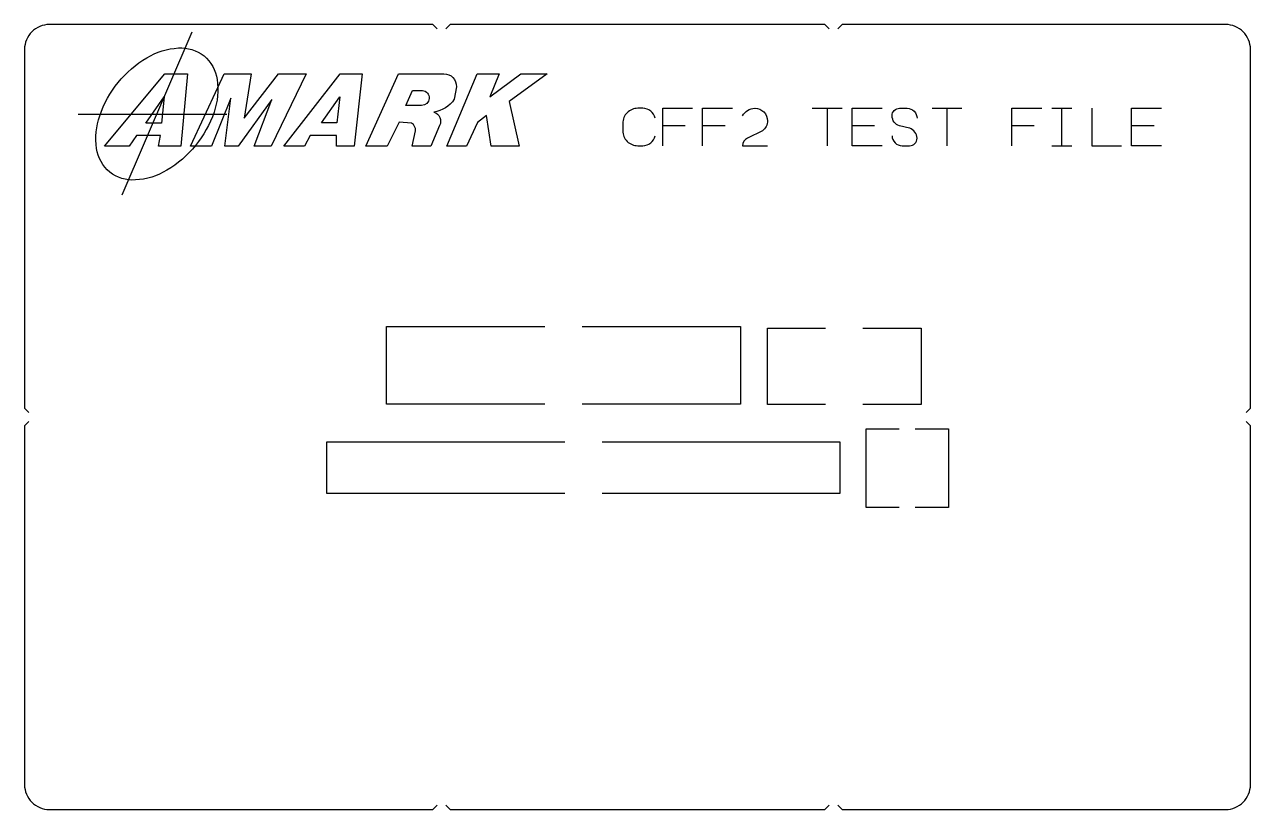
# Model space of a CAD drawing. Extents: x 0 to 6.14, y 0 to 3.93.
import ezdxf

# ---------------------------------------------------------------- set-up
doc = ezdxf.new("R2010")
doc.units = 0

msp = doc.modelspace()

# ---------------------------------------------------------------- linework, layer by layer
at = {"layer": 'ACXTEMP', "color": 94}
for p, q in [((0.4901, 3.0811), (0.8396, 3.8986)), ((0.2689, 3.486), (1.0133, 3.486))]:
    msp.add_line(p, q, dxfattribs=at)
for points in [[(0.8573, 3.3285, -0.091194), (0.7131, 3.204, -0.121833), (0.5555, 3.1552, -0.182475), (0.4268, 3.195, -0.182475), (0.3614, 3.3128, -0.121833), (0.377, 3.477, -0.091194), (0.4692, 3.6437, -0.091194), (0.6134, 3.7681, -0.121833), (0.771, 3.817, -0.182475), (0.8997, 3.7771, -0.182475), (0.965, 3.6593, -0.121833), (0.9495, 3.4951, -0.091194), (0.8573, 3.3285)], [(1.7108, 3.3241), (1.8738, 3.6871), (2.1016, 3.6871, -0.434165), (2.1641, 3.6226), (2.1536, 3.5596, -0.203123), (2.0516, 3.4951, -0.468598), (2.0801, 3.4291), (2.0355, 3.3241), (1.9417, 3.3241), (1.9586, 3.4021, 0.325835), (1.9391, 3.4396), (1.8776, 3.4456), (1.8176, 3.3241), (1.7108, 3.3241)], [(1.9436, 3.6046), (1.9946, 3.6046, -0.909286), (1.9901, 3.5281), (1.9108, 3.5281), (1.9436, 3.6046)]]:
    msp.add_lwpolyline(points, format="xyb", dxfattribs=at)
for points in [[(0.4006, 3.3241), (0.7026, 3.6871), (0.8163, 3.6871), (0.7825, 3.3241), (0.6707, 3.3241), (0.6821, 3.379), (0.5617, 3.379), (0.5251, 3.3241), (0.4006, 3.3241)], [(0.9371, 3.3241), (0.832, 3.3241), (0.9686, 3.6191), (1.0001, 3.6871), (1.1363, 3.6871), (1.1006, 3.4651), (1.2723, 3.6871), (1.4111, 3.6871), (1.2356, 3.3241), (1.1507, 3.3241), (1.2386, 3.5581), (1.0706, 3.3241), (1.0039, 3.3241), (1.0346, 3.5656), (0.9371, 3.3241)], [(1.2988, 3.3241), (1.5813, 3.6871), (1.6916, 3.6871), (1.6519, 3.3241), (1.5626, 3.3241), (1.5626, 3.3781), (1.4321, 3.3781), (1.4028, 3.3241), (1.2988, 3.3241)], [(2.1166, 3.3241), (2.2678, 3.6871), (2.3777, 3.6871), (2.3321, 3.5716), (2.4865, 3.6871), (2.6182, 3.6871), (2.4281, 3.5491), (2.4781, 3.3241), (2.3388, 3.3241), (2.3156, 3.4786), (2.2691, 3.4426), (2.2148, 3.3241), (2.1166, 3.3241)], [(0.6087, 3.4408), (0.6998, 3.5716), (0.6865, 3.4408), (0.6087, 3.4408)], [(1.4876, 3.4411), (1.5806, 3.5716), (1.5652, 3.4411), (1.4876, 3.4411)]]:
    msp.add_lwpolyline(points, dxfattribs=at)
at = {"layer": 'GA_DIE', "color": 5}
for p, q in [((1.8133, 2.0317), (1.8133, 2.4205)), ((1.8133, 2.4205), (2.6069, 2.4205)), ((2.7944, 2.4205), (3.588, 2.4205)), ((3.588, 2.4205), (3.588, 2.0317)), ((3.7227, 2.0295), (3.7227, 2.4117)), ((3.7227, 2.4117), (4.0138, 2.4117)), ((4.2013, 2.4117), (4.4924, 2.4117)), ((4.4924, 2.4117), (4.4924, 2.0295)), ((2.6069, 2.0317), (1.8133, 2.0317)), ((3.588, 2.0317), (2.7944, 2.0317)), ((4.0138, 2.0295), (3.7227, 2.0295)), ((4.4924, 2.0295), (4.2013, 2.0295)), ((4.2171, 1.514), (4.2171, 1.908)), ((4.2171, 1.908), (4.3832, 1.908)), ((4.4632, 1.908), (4.6293, 1.908)), ((4.6293, 1.908), (4.6293, 1.514)), ((2.7072, 1.8413), (1.514, 1.8413)), ((1.514, 1.8413), (1.514, 1.5848)), ((4.0879, 1.8413), (2.8947, 1.8413)), ((4.0879, 1.5848), (4.0879, 1.8413)), ((1.514, 1.5848), (2.7072, 1.5848)), ((2.8947, 1.5848), (4.0879, 1.5848)), ((4.3832, 1.514), (4.2171, 1.514)), ((4.6293, 1.514), (4.4632, 1.514))]:
    msp.add_line(p, q, dxfattribs=at)
at = {"layer": 'GRIP', "color": 110}
for p, q in [((2.0454, 3.9345), (0.125, 3.9345)), ((2.0674, 3.9125), (2.0454, 3.9345)), ((2.1334, 3.9345), (2.1114, 3.9125)), ((4.0099, 3.9345), (2.1334, 3.9345)), ((4.0319, 3.9125), (4.0099, 3.9345)), ((4.0979, 3.9345), (4.0759, 3.9125)), ((6.0183, 3.9345), (4.0979, 3.9345)), ((0, 3.8095), (0, 2.0113)), ((6.1433, 2.0113), (6.1433, 3.8095)), ((0, 2.0113), (0.022, 1.9893)), ((6.1213, 1.9893), (6.1433, 2.0113)), ((0.022, 1.9453), (0, 1.9233)), ((0, 1.9233), (0, 0.125)), ((6.1433, 1.9233), (6.1213, 1.9453)), ((6.1433, 0.125), (6.1433, 1.9233)), ((0.125, 0), (2.0454, 0)), ((2.0454, 0), (2.0674, 0.022)), ((2.1114, 0.022), (2.1334, 0)), ((2.1334, 0), (4.0099, 0)), ((4.0099, 0), (4.0319, 0.022)), ((4.0759, 0.022), (4.0979, 0)), ((4.0979, 0), (6.0183, 0))]:
    msp.add_line(p, q, dxfattribs=at)
for points in [[(0.125, 3.9345, 0.414214), (0, 3.8095)], [(6.1433, 3.8095, 0.414214), (6.0183, 3.9345)], [(0, 0.125, 0.414214), (0.125, 0)], [(6.0183, 0, 0.414214), (6.1433, 0.125)]]:
    msp.add_lwpolyline(points, format="xyb", dxfattribs=at)
at = {"layer": 'NAME', "color": 94}
for p, q in [((3.9473, 3.5145), (4.0973, 3.5145)), ((4.0223, 3.5145), (4.0223, 3.327)), ((4.5474, 3.5145), (4.6974, 3.5145)), ((4.6224, 3.5145), (4.6224, 3.327)), ((5.1476, 3.5145), (5.2476, 3.5145)), ((5.1976, 3.327), (5.1976, 3.5145)), ((3.3104, 3.427), (3.1979, 3.427)), ((3.5105, 3.427), (3.398, 3.427)), ((4.2598, 3.427), (4.1473, 3.427)), ((5.06, 3.427), (4.9475, 3.427)), ((5.6602, 3.427), (5.5477, 3.427)), ((5.1476, 3.327), (5.2476, 3.327))]:
    msp.add_line(p, q, dxfattribs=at)
for points in [[(3.1603, 3.4648, 0.34921), (3.0979, 3.5145), (3.0729, 3.5145, 0.414214), (2.9979, 3.4395), (2.9979, 3.402, 0.414214), (3.0729, 3.327), (3.098, 3.327, 0.349786), (3.1604, 3.377)], [(3.598, 3.477, -0.272654), (3.6593, 3.5145), (3.6605, 3.5145, -0.414214), (3.723, 3.452, -0.235746), (3.6981, 3.402), (3.623, 3.3645, 0.303117), (3.598, 3.327), (3.723, 3.327)], [(4.3474, 3.377, 0.414214), (4.3974, 3.327), (4.4349, 3.327, 0.414214), (4.4724, 3.3645, 0.329766), (4.4355, 3.4143), (4.4349, 3.4145), (4.3849, 3.427, -0.329684), (4.3474, 3.4763), (4.3474, 3.477, -0.414214), (4.3849, 3.5145), (4.4224, 3.5145, -0.414273), (4.4724, 3.4645)]]:
    msp.add_lwpolyline(points, format="xyb", dxfattribs=at)
for points in [[(3.1979, 3.327), (3.1979, 3.5145), (3.3479, 3.5145)], [(3.398, 3.327), (3.398, 3.5145), (3.548, 3.5145)], [(4.2973, 3.327), (4.1473, 3.327), (4.1473, 3.5145), (4.2973, 3.5145)], [(4.9475, 3.327), (4.9475, 3.5145), (5.0975, 3.5145)], [(5.3476, 3.5145), (5.3476, 3.327), (5.4976, 3.327)], [(5.6977, 3.327), (5.5477, 3.327), (5.5477, 3.5145), (5.6977, 3.5145)]]:
    msp.add_lwpolyline(points, dxfattribs=at)

doc.saveas('drawing.dxf')
